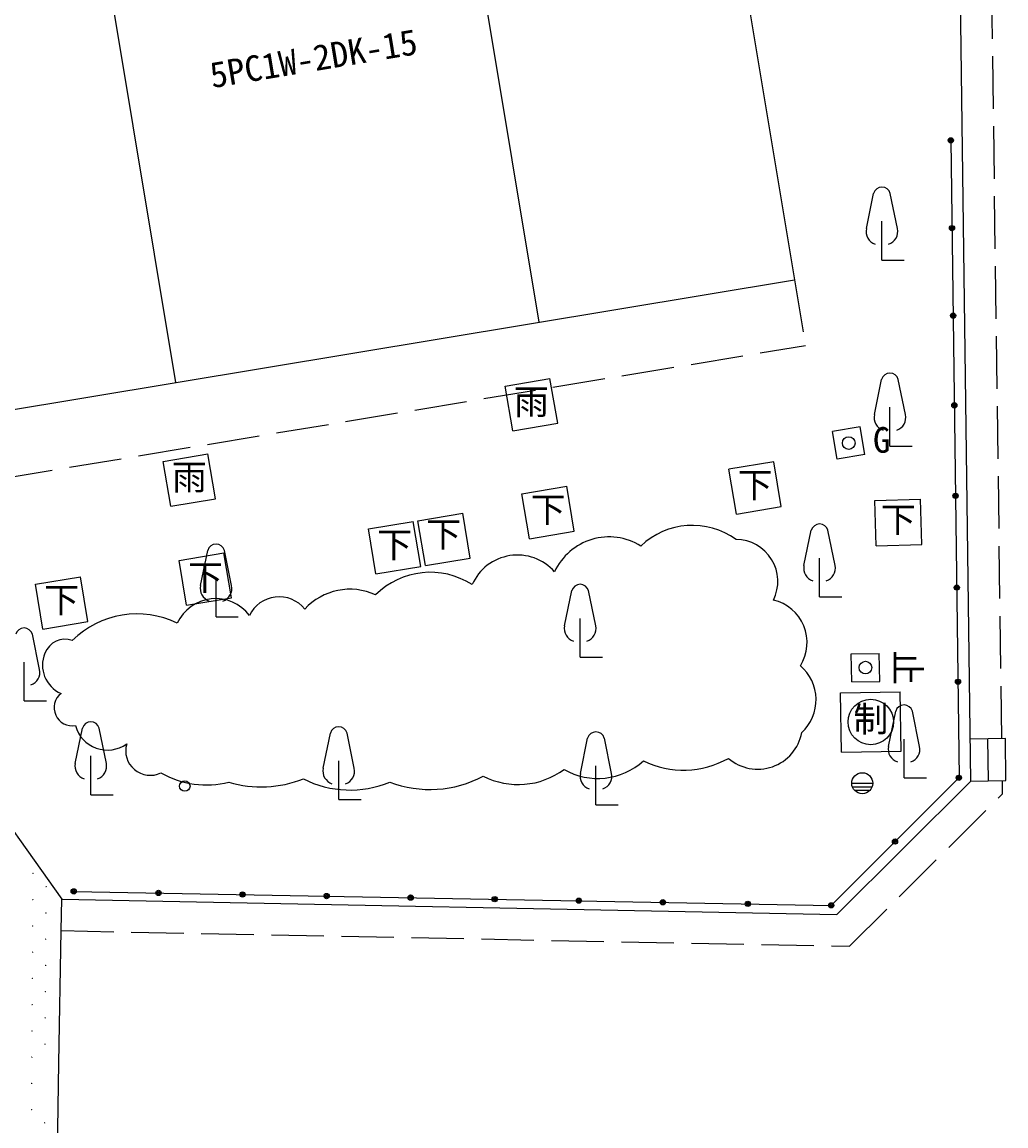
# Model space of a CAD drawing. Units: millimetres, scale not verified. Extents: x -100125 to 103927, y -69250 to 69250.
# Drawn here: x -70139 to -56088, y 11021 to 26793 of the extents above; entities that cross this region are included whole.
import ezdxf
from ezdxf.enums import TextEntityAlignment as Align

# ---------------------------------------------------------------- set-up
doc = ezdxf.new("R2010")
doc.units = ezdxf.units.MM
doc.header["$LTSCALE"] = 250
doc.linetypes.add('DASHED3', pattern=[4, 3, -1])
doc.layers.add('1-0_現況', color=2, linetype='Continuous')
doc.styles.add('ＭＳ ゴシック', font='')
doc.styles.get('ＭＳ ゴシック').set_extended_font_data('MS Gothic')

msp = doc.modelspace()

# ---------------------------------------------------------------- linework, layer by layer
at = {"layer": '1-0_現況'}
for p, q in [((-56588.3, 15949), (-56824.9, 33704.8)), ((-60808.8, 33357.8), (-59107.8, 23108.9)), ((-64457.3, 32742.3), (-62757.9, 22503.1)), ((-67941.6, 21642.8), (-69637, 31858.3)), ((-56872.9, 25103.6), (-56877.9, 25103.6)), ((-56875.4, 25106.1), (-56875.4, 25101.1)), ((-56875.4, 25103.6), (-56754.1, 15995.2)), ((-58081.4, 23841.3), (-57978, 24344.7)), ((-57636.5, 23841.3), (-57739.9, 24344.7)), ((-57859, 23393.1), (-57859, 23947.3)), ((-56856.2, 23849.1), (-56861.2, 23849.1)), ((-56858.7, 23851.6), (-56858.7, 23846.6)), ((-57859, 23393.1), (-57540.5, 23393.1)), ((-71591.7, 21037), (-59107.8, 23108.9)), ((-56839.6, 22599.1), (-56844.6, 22599.1)), ((-56842.1, 22601.6), (-56842.1, 22596.6)), ((-63240.1, 21592.3), (-62599.4, 21701.9)), ((-62489.8, 21061.2), (-62599.4, 21701.9)), ((-57966.5, 21183.6), (-57863.1, 21687.1)), ((-57521.6, 21183.6), (-57625, 21687.1)), ((-63130.5, 20951.6), (-63240.1, 21592.3)), ((-56822.5, 21316.9), (-56827.5, 21316.9)), ((-56825, 21319.4), (-56825, 21314.4)), ((-57744, 20735.5), (-57744, 21289.6)), ((-63130.5, 20951.6), (-62489.8, 21061.2)), ((-58168.5, 21007.7), (-58562.9, 20940.9)), ((-58101.7, 20613.4), (-58168.5, 21007.7)), ((-58496.1, 20546.5), (-58562.9, 20940.9)), ((-57744, 20735.5), (-57425.6, 20735.5)), ((-68125.1, 20514.7), (-67484.2, 20623.2)), ((-68016.6, 19873.8), (-68125.1, 20514.7)), ((-67375.7, 19982.3), (-67484.2, 20623.2)), ((-59402.8, 20510.9), (-60044, 20404.5)), ((-59296.4, 19869.6), (-59402.8, 20510.9)), ((-58101.7, 20613.4), (-58496.1, 20546.5)), ((-59937.6, 19763.2), (-60044, 20404.5)), ((-63000.4, 20051.1), (-62359.6, 20159.8)), ((-62894, 19409.8), (-63000.4, 20051.1)), ((-62253.2, 19518.6), (-62359.6, 20159.8)), ((-68016.6, 19873.8), (-67375.7, 19982.3)), ((-57958.4, 19957.3), (-57308.7, 19975.8)), ((-57939.9, 19307.6), (-57958.4, 19957.3)), ((-57290.2, 19326.1), (-57308.7, 19975.8)), ((-56805.2, 20023.7), (-56810.2, 20023.7)), ((-56807.7, 20026.2), (-56807.7, 20021.2)), ((-64485.8, 19667.4), (-63844.6, 19773.8)), ((-63738.2, 19132.6), (-63844.6, 19773.8)), ((-59937.6, 19763.2), (-59296.4, 19869.6)), ((-65193.3, 19550), (-64552.1, 19656.4)), ((-64445.7, 19015.2), (-64552.1, 19656.4)), ((-64379.4, 19026.2), (-64485.8, 19667.4)), ((-65086.9, 18908.8), (-65193.3, 19550)), ((-62894, 19409.8), (-62253.2, 19518.6)), ((-58972.1, 19028.8), (-58868.7, 19532.2)), ((-58527.2, 19028.8), (-58630.6, 19532.2)), ((-67591.5, 18741.5), (-67488.1, 19244.9)), ((-67146.6, 18741.5), (-67250, 19244.9)), ((-57939.9, 19307.6), (-57290.2, 19326.1)), ((-67896.4, 19101.5), (-67255.2, 19207.9)), ((-67790, 18460.3), (-67896.4, 19101.5)), ((-67148.8, 18566.7), (-67255.2, 19207.9)), ((-64379.4, 19026.2), (-63738.2, 19132.6)), ((-58749.6, 18580.6), (-58749.6, 19134.8)), ((-65086.9, 18908.8), (-64445.7, 19015.2)), ((-69948.2, 18761.1), (-69306.9, 18867.5)), ((-69200.5, 18226.2), (-69306.9, 18867.5)), ((-67369, 18293.3), (-67369, 18847.4)), ((-69841.8, 18119.8), (-69948.2, 18761.1)), ((-62391.1, 18166.8), (-62287.7, 18670.3)), ((-61946.2, 18166.8), (-62049.6, 18670.3)), ((-56787.8, 18713.2), (-56792.8, 18713.2)), ((-56790.3, 18715.7), (-56790.3, 18710.7)), ((-67790, 18460.3), (-67148.8, 18566.7)), ((-58749.6, 18580.6), (-58431.2, 18580.6)), ((-69841.8, 18119.8), (-69200.5, 18226.2)), ((-67369, 18293.3), (-67050.6, 18293.3)), ((-62168.7, 17718.7), (-62168.7, 18272.8)), ((-69887.9, 17543), (-69991.3, 18046.4)), ((-62168.7, 17718.7), (-61850.2, 17718.7)), ((-58300.3, 17766.5), (-57900.3, 17770.4)), ((-58290.4, 17366.5), (-58300.3, 17766.5)), ((-57890.4, 17370.5), (-57900.3, 17770.4)), ((-70110.4, 17094.8), (-70110.4, 17649)), ((-58290.4, 17366.5), (-57890.4, 17370.5)), ((-56769.8, 17367), (-56774.8, 17367)), ((-56772.3, 17369.5), (-56772.3, 17364.5)), ((-58450.5, 17210.3), (-57600.6, 17224.8)), ((-58436.1, 16360.5), (-58450.5, 17210.3)), ((-57586.2, 16374.9), (-57600.6, 17224.8)), ((-70110.4, 17094.8), (-69791.9, 17094.8)), ((-57765.4, 16443), (-57662, 16946.4)), ((-57320.4, 16443), (-57423.9, 16946.4)), ((-69379.9, 16200.9), (-69276.4, 16704.4)), ((-68934.9, 16200.9), (-69038.3, 16704.4)), ((-65839.4, 16130.6), (-65736, 16634.1)), ((-65394.4, 16130.6), (-65497.9, 16634.1)), ((-62165, 16057.7), (-62061.5, 16561.1)), ((-61720, 16057.7), (-61823.4, 16561.1)), ((-57542.9, 15994.8), (-57542.9, 16548.9)), ((-56338.3, 15952.3), (-56346.3, 16552.3)), ((-69157.4, 15752.8), (-69157.4, 16306.9)), ((-58436.1, 16360.5), (-57586.2, 16374.9)), ((-65616.9, 15682.5), (-65616.9, 16236.6)), ((-61942.5, 15609.5), (-61942.5, 16163.7)), ((-57542.9, 15994.8), (-57224.5, 15994.8)), ((-56758, 15995.4), (-56763, 15995.4)), ((-56760.5, 15997.9), (-56760.5, 15992.9)), ((-56588.3, 15949), (-56088.3, 15955.7)), ((-58289.9, 15917.3), (-57989.9, 15917.3)), ((-58281.2, 15867.3), (-57998.7, 15867.3)), ((-58251.7, 15817.3), (-58028.2, 15817.3)), ((-69157.4, 15752.8), (-68838.9, 15752.8)), ((-65616.9, 15682.5), (-65298.5, 15682.5)), ((-61942.5, 15609.5), (-61624, 15609.5)), ((-57669.6, 15083.7), (-57674.6, 15083.7)), ((-57672.1, 15086.2), (-57672.1, 15081.2)), ((-69980.8, 14626.6), (-69985.8, 14626.6)), ((-69983.3, 14629.1), (-69983.3, 14624.1)), ((-69794.6, 14437.9), (-69799.6, 14437.9)), ((-69797.1, 14440.4), (-69797.1, 14435.4)), ((-69399.2, 14371.9), (-69404.2, 14371.9)), ((-69401.7, 14374.4), (-69401.7, 14369.4)), ((-69983.3, 14251.6), (-69988.3, 14251.6)), ((-69985.8, 14254.1), (-69985.8, 14249.1)), ((-69578.5, 13810.7), (-69569.6, 14260.7)), ((-68188, 14349.5), (-68193, 14349.5)), ((-68190.5, 14352), (-68190.5, 14347)), ((-66987.6, 14327.4), (-66992.6, 14327.4)), ((-66990.1, 14329.9), (-66990.1, 14324.9)), ((-65787.3, 14305.2), (-65792.3, 14305.2)), ((-65789.8, 14307.7), (-65789.8, 14302.7)), ((-64586.9, 14283), (-64591.9, 14283)), ((-64589.4, 14285.5), (-64589.4, 14280.5)), ((-63386.5, 14260.8), (-63391.5, 14260.8)), ((-63389, 14263.3), (-63389, 14258.3)), ((-62186.2, 14238.7), (-62191.2, 14238.7)), ((-62188.7, 14241.2), (-62188.7, 14236.2)), ((-60985.8, 14216.5), (-60990.8, 14216.5)), ((-60988.3, 14219), (-60988.3, 14214)), ((-59773, 14196.6), (-59773, 14191.6)), ((-69797.1, 14062.9), (-69802.1, 14062.9)), ((-69799.6, 14065.4), (-69799.6, 14060.4)), ((-59770.5, 14194.1), (-59775.5, 14194.1)), ((-58581.3, 14172.1), (-58586.3, 14172.1)), ((-58583.8, 14174.6), (-58583.8, 14169.6)), ((-69985.8, 13876.6), (-69990.8, 13876.6)), ((-69988.3, 13879.1), (-69988.3, 13874.1)), ((-69612, 11915.6), (-69578.5, 13810.7)), ((-69799.6, 13687.9), (-69804.6, 13687.9)), ((-69802.1, 13690.4), (-69802.1, 13685.4)), ((-69988.4, 13501.6), (-69993.4, 13501.6)), ((-69990.9, 13504.1), (-69990.9, 13499.1)), ((-69802.1, 13312.9), (-69807.1, 13312.9)), ((-69804.6, 13315.4), (-69804.6, 13310.4)), ((-69990.9, 13126.6), (-69995.9, 13126.6)), ((-69993.4, 13129.1), (-69993.4, 13124.1)), ((-69804.6, 12937.9), (-69809.6, 12937.9)), ((-69807.1, 12940.4), (-69807.1, 12935.4)), ((-69993.4, 12751.7), (-69998.4, 12751.7)), ((-69995.9, 12754.2), (-69995.9, 12749.2)), ((-69807.2, 12562.9), (-69812.2, 12562.9)), ((-69809.7, 12565.4), (-69809.7, 12560.4)), ((-69995.9, 12376.7), (-70000.9, 12376.7)), ((-69998.4, 12379.2), (-69998.4, 12374.2)), ((-69809.7, 12187.9), (-69814.7, 12187.9)), ((-69812.2, 12190.4), (-69812.2, 12185.4)), ((-69998.4, 12001.7), (-70003.4, 12001.7)), ((-70000.9, 12004.2), (-70000.9, 11999.2)), ((-69638.2, 10429.9), (-69612, 11915.6)), ((-70000.9, 11626.7), (-70005.9, 11626.7)), ((-70003.4, 11629.2), (-70003.4, 11624.2)), ((-70003.5, 11251.7), (-70008.5, 11251.7)), ((-70006, 11254.2), (-70006, 11249.2)), ((-69817.2, 11062.9), (-69822.2, 11062.9)), ((-69819.7, 11065.4), (-69819.7, 11060.4))]:
    msp.add_line(p, q, dxfattribs=at)
at = {"layer": '1-0_現況', "linetype": 'DASHED3'}
for p, q in [((-56146.3, 16554.9), (-56364.9, 32961.8)), ((-59107.8, 23108.9), (-58952.5, 22173)), ((-71437, 20105.3), (-58952.5, 22173)), ((-56135.8, 15764.5), (-56138.3, 15955))]:
    msp.add_line(p, q, dxfattribs=at)
at = {"layer": '1-0_現況'}
for points in [[(-73447, 19721.2), (-69569.6, 14260.7), (-58504.7, 14041), (-56588.3, 15949)], [(-56088.3, 15955.7), (-56096.3, 16555.6), (-56596.3, 16549)], [(-69401.7, 14371.9), (-58583.8, 14172.1), (-56760.5, 15995.4)]]:
    msp.add_lwpolyline(points, dxfattribs=at)
at = {"layer": '1-0_現況', "linetype": 'DASHED3'}
msp.add_lwpolyline([(-69578.5, 13810.7), (-58322.6, 13587.3), (-56135.8, 15764.5)], dxfattribs=at)
at = {"layer": '1-0_現況'}
for centre, radius in [((-56875.4, 25103.6), 37.5), ((-56875.4, 25103.6), 25.5), ((-56875.4, 25103.6), 13.5), ((-56858.7, 23849.1), 37.5), ((-56858.7, 23849.1), 25.5), ((-56858.7, 23849.1), 13.5), ((-56842.1, 22599.1), 37.5), ((-56842.1, 22599.1), 25.5), ((-56842.1, 22599.1), 13.5), ((-56825, 21316.9), 37.5), ((-56825, 21316.9), 25.5), ((-56825, 21316.9), 13.5), ((-58332.3, 20777.1), 90), ((-56807.7, 20023.7), 37.5), ((-56807.7, 20023.7), 25.5), ((-56807.7, 20023.7), 13.5), ((-56790.3, 18713.2), 37.5), ((-56790.3, 18713.2), 25.5), ((-56790.3, 18713.2), 13.5), ((-58094, 17569.5), 90), ((-56772.3, 17367), 37.5), ((-56772.3, 17367), 25.5), ((-56772.3, 17367), 13.5), ((-58018.3, 16792.6), 325), ((-67815, 15876.7), 75), ((-58139.9, 15917.3), 150), ((-56760.5, 15995.4), 37.5), ((-56760.5, 15995.4), 25.5), ((-56760.5, 15995.4), 13.5), ((-57672.1, 15083.7), 37.5), ((-57672.1, 15083.7), 25.5), ((-57672.1, 15083.7), 13.5), ((-69401.7, 14371.9), 37.5), ((-69401.7, 14371.9), 25.5), ((-69401.7, 14371.9), 13.5), ((-68190.5, 14349.5), 37.5), ((-68190.5, 14349.5), 25.5), ((-68190.5, 14349.5), 13.5), ((-66990.1, 14327.4), 37.5), ((-66990.1, 14327.4), 25.5), ((-66990.1, 14327.4), 13.5), ((-65789.8, 14305.2), 37.5), ((-65789.8, 14305.2), 25.5), ((-65789.8, 14305.2), 13.5), ((-64589.4, 14283), 37.5), ((-64589.4, 14283), 25.5), ((-64589.4, 14283), 13.5), ((-63389, 14260.8), 37.5), ((-63389, 14260.8), 25.5), ((-63389, 14260.8), 13.5), ((-62188.7, 14238.7), 37.5), ((-62188.7, 14238.7), 25.5), ((-62188.7, 14238.7), 13.5), ((-60988.3, 14216.5), 37.5), ((-60988.3, 14216.5), 25.5), ((-60988.3, 14216.5), 13.5), ((-59773, 14194.1), 37.5), ((-59773, 14194.1), 25.5), ((-59773, 14194.1), 13.5), ((-58583.8, 14172.1), 37.5), ((-58583.8, 14172.1), 25.5), ((-58583.8, 14172.1), 13.5)]:
    msp.add_circle(centre, radius, dxfattribs=at)
for centre, radius, start, end in [((-57859, 24310.6), 123.8, 16.01544, 163.98456), ((-57893.2, 23802.6), 192.2, 168.38851, 251.26151), ((-57824.7, 23802.6), 192.2, 288.73849, 11.61149), ((-57744, 21652.9), 123.8, 16.01544, 163.98456), ((-57778.3, 21145), 192.2, 168.38851, 251.26151), ((-57709.8, 21145), 192.2, 288.73849, 11.61149), ((-60566.7, 18536), 1065.2, 54.05989, 133.67103), ((-58749.6, 19498.1), 123.8, 16.01544, 163.98456), ((-61756.1, 18579.3), 857.2, 58.03265, 155.20886), ((-67369, 19210.7), 123.8, 16.01544, 163.98456), ((-59941.4, 18801.9), 596.5, 333.33821, 90.01272), ((-63063.9, 18470.4), 707, 41.48795, 156.27337), ((-64309.5, 17827.2), 1103.9, 57.17192, 135.00514), ((-58783.9, 18990.1), 192.2, 168.38851, 251.26151), ((-58715.4, 18990.1), 192.2, 288.73849, 11.61149), ((-67403.3, 18702.8), 192.2, 168.38851, 251.26151), ((-67334.8, 18702.8), 192.2, 288.73849, 11.61149), ((-65458, 17817.1), 872, 65.05609, 137.56377), ((-62168.7, 18636.1), 123.8, 16.01544, 163.98456), ((-67374.3, 17952.4), 602.4, 36.8402, 155.39081), ((-66467.9, 18110.4), 470.5, 38.85378, 154.41125), ((-59552.3, 17926.5), 624.5, 328.09025, 76.67002), ((-68498.3, 17016.2), 1319.5, 64.10257, 134.40088), ((-62202.9, 18128.2), 192.2, 168.38851, 251.26151), ((-62134.4, 18128.2), 192.2, 288.73849, 11.61149), ((-70110.4, 18012.3), 123.8, 16.01544, 163.98456), ((-69522.4, 17666.1), 309.7, 70.99685, 159.4054), ((-69410, 17602.7), 437.6, 156.80141, 246.80141), ((-70076.1, 17504.3), 192.2, 288.73849, 11.61149), ((-59440.7, 17110.1), 641.6, 312.92188, 49.28154), ((-69421.5, 16996.5), 259.8, 128.26399, 280.1915), ((-57542.9, 16912.2), 123.8, 16.01544, 163.98456), ((-68920.3, 16862.1), 471.2, 194.92968, 305.75427), ((-69157.4, 16670.2), 123.8, 16.01544, 163.98456), ((-65616.9, 16599.9), 123.8, 16.01544, 163.98456), ((-61942.5, 16527), 123.8, 16.01544, 163.98456), ((-59633.9, 16758.7), 641.2, 229.31645, 349.35317), ((-68308.7, 16380.7), 350.5, 163.57829, 295.94899), ((-57577.1, 16404.3), 192.2, 168.38851, 251.26151), ((-57508.7, 16404.3), 192.2, 288.73849, 11.61149), ((-60694, 17418.8), 1313.9, 244.21581, 299.2556), ((-69191.6, 16162.2), 192.2, 168.38851, 251.26151), ((-69123.2, 16162.2), 192.2, 288.73849, 11.61149), ((-65651.1, 16092), 192.2, 168.38851, 251.26151), ((-65582.7, 16092), 192.2, 288.73849, 11.61149), ((-63053.1, 17001.1), 1102.3, 243.05034, 306.44794), ((-61915.3, 16953.7), 968.4, 240.08581, 312.1452), ((-67508.9, 17188.4), 1295.7, 240.07096, 284.44836), ((-66720.3, 17462.3), 1597.8, 253.06873, 291.99839), ((-65454.6, 17280.8), 1461.2, 242.83296, 292.79544), ((-64313.9, 17446.6), 1618.4, 249.20318, 298.05581), ((-61976.7, 16019), 192.2, 168.38851, 251.26151), ((-61908.3, 16019), 192.2, 288.73849, 11.61149)]:
    msp.add_arc(centre, radius, start, end, dxfattribs=at)

# ---------------------------------------------------------------- texts
at = {"layer": '1-0_現況', "color": 7, "style": 'ＭＳ ゴシック'}
for s, rotation, p in [('5PC1W-2DK-15', 9.425, (-67405.2, 25740.2)), ('止', 270, (-57787.2, 17817.2))]:
    msp.add_text(s, height=366.6, rotation=rotation, dxfattribs=at).set_placement(p, align=Align.BOTTOM_LEFT)
for s, p in [('雨', (-63115, 21076.7)), ('G', (-57987.1, 20529.5)), ('雨', (-68000.4, 19998.5)), ('下', (-59920.2, 19887)), ('下', (-62876.8, 19534.8)), ('下', (-57874.3, 19391.7)), ('下', (-64367.3, 19182)), ('下', (-65069.4, 19032.2)), ('下', (-67769.4, 18564.5)), ('下', (-69824.4, 18243.7)), ('制', (-58268.3, 16542.6))]:
    msp.add_text(s, height=366.6, dxfattribs=at).set_placement(p, align=Align.BOTTOM_LEFT)

doc.saveas('drawing.dxf')
